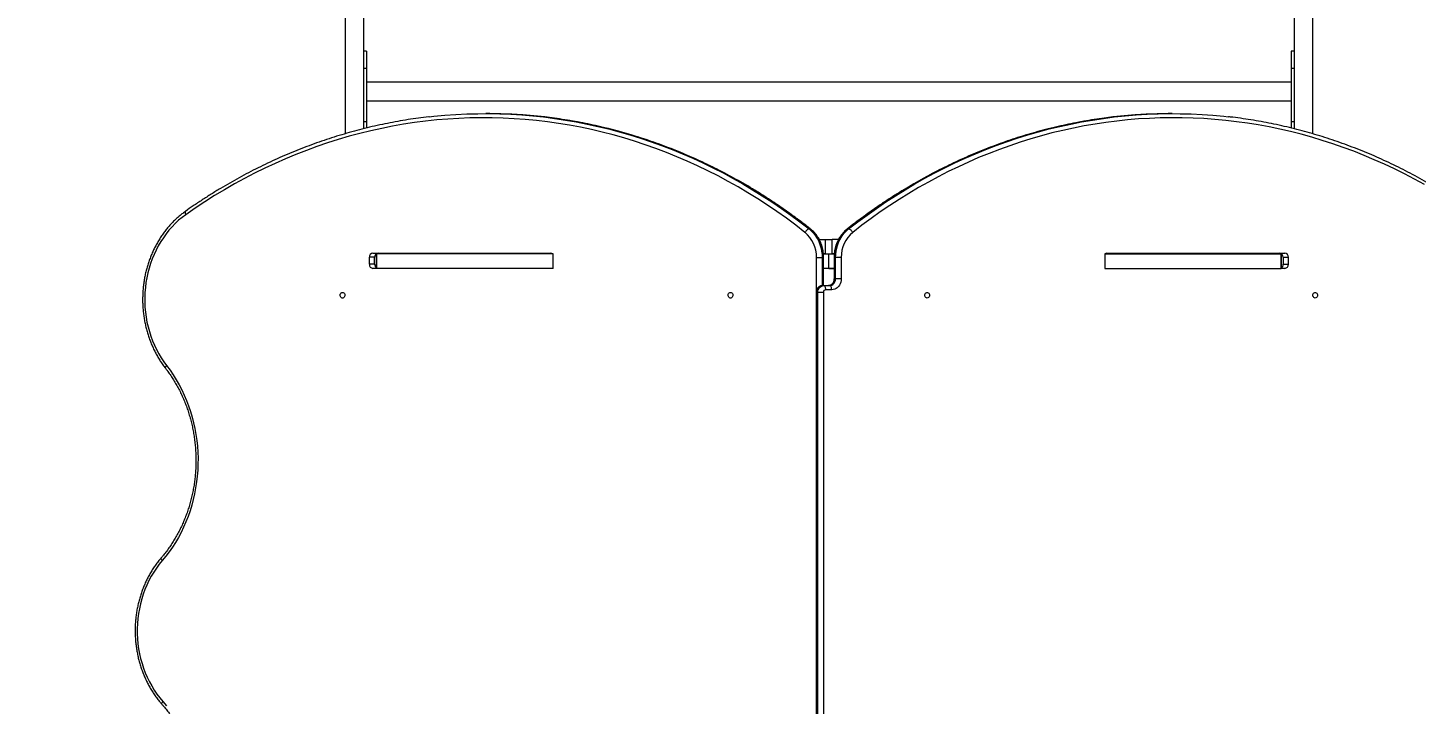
# Model space of a CAD drawing. Header units: millimetres. Extents: x -5839 to 7543, y -6363 to 7210.
# Drawn here: x -1810 to 205, y 3152 to 4133 of the extents above; entities that cross this region are included whole.
import ezdxf

# ---------------------------------------------------------------- set-up
doc = ezdxf.new("R2010")
doc.units = ezdxf.units.MM
for name, color, linetype in [('DIKOM_ОБЪЕКТ', 7, 'Continuous'), ('DIKOM_РАЗМЕР_ЗОНА', 7, 'Continuous'), ('DIKOM_РАЗМЕР_ОБЪЕКТА', 7, 'Continuous')]:
    doc.layers.add(name, color=color, linetype=linetype)
doc.styles.add('style1', font='arial.ttf', dxfattribs={"width": 0.8})
doc.dimstyles.new('1-50', dxfattribs={"dimtxt": 300, "dimasz": 200, "dimexe": 100, "dimexo": 0, "dimgap": 100, "dimtad": 1, "dimdec": 0, "dimtxsty": 'style1', "dimcen": 0, "dimclrd": 7, "dimclre": 7, "dimadec": 1, "dimazin": 2, "dimtfac": 1, "dimtdec": 0, "dimtmove": 0, "dimatfit": 3, "dimfxl": 0, "dimlwd": 25, "dimlwe": 18, "dimarcsym": 0})

# ---------------------------------------------------------------- blocks, each defined once
blk = doc.blocks.new('*D9')
at = {"layer": 'Defpoints', "color": 0, "transparency": 16777216}
for p in [(-4446.7, 5684.5), (1527.1, 5684.5), (1157.2, -2712.8)]:
    blk.add_point(p, dxfattribs=at)
at = {"layer": 'DIKOM_РАЗМЕР_ОБЪЕКТА', "color": 7, "lineweight": 18, "transparency": 16777216}
for p, q in [((1527.1, 5684.5), (-4546.7, 5684.5)), ((1157.2, -2712.8), (-4546.7, -2712.8))]:
    blk.add_line(p, q, dxfattribs=at)
at = {"layer": 'DIKOM_РАЗМЕР_ОБЪЕКТА', "color": 7, "lineweight": 25, "transparency": 16777216}
blk.add_line((-4446.7, -2512.8), (-4446.7, 5484.5), dxfattribs=at)
at = {"layer": 'DIKOM_РАЗМЕР_ОБЪЕКТА', "color": 7, "transparency": 16777216}
for points in [[(-4480, 5484.5), (-4413.4, 5484.5), (-4446.7, 5684.5)], [(-4480, -2512.8), (-4413.4, -2512.8), (-4446.7, -2712.8)]]:
    blk.add_solid(points, dxfattribs=at)
at = {"layer": 'DIKOM_РАЗМЕР_ОБЪЕКТА', "color": 0, "transparency": 16777216, "insert": (-4699.9, 2022.1), "char_height": 300, "attachment_point": 5, "rotation": 90, "style": 'style1'}
blk.add_mtext('8400', dxfattribs=at)
blk = doc.blocks.new('*D10')
at = {"layer": 'Defpoints', "color": 0, "transparency": 16777216}
for p in [(-539.6, 7210.2), (-5389, -4715.6), (1451.9, -4715.6)]:
    blk.add_point(p, dxfattribs=at)
at = {"layer": 'DIKOM_РАЗМЕР_ЗОНА', "color": 7, "lineweight": 18, "transparency": 16777216}
for p, q in [((-539.6, 7210.2), (-5489, 7210.2)), ((1451.9, -4715.6), (-5489, -4715.6))]:
    blk.add_line(p, q, dxfattribs=at)
at = {"layer": 'DIKOM_РАЗМЕР_ЗОНА', "color": 7, "lineweight": 25, "transparency": 16777216}
blk.add_line((-5389, 7010.2), (-5389, -4515.6), dxfattribs=at)
at = {"layer": 'DIKOM_РАЗМЕР_ЗОНА', "color": 7, "transparency": 16777216}
for points in [[(-5422.3, 7010.2), (-5355.6, 7010.2), (-5389, 7210.2)], [(-5422.3, -4515.6), (-5355.6, -4515.6), (-5389, -4715.6)]]:
    blk.add_solid(points, dxfattribs=at)
at = {"layer": 'DIKOM_РАЗМЕР_ЗОНА', "color": 0, "transparency": 16777216, "insert": (-5642.1, 2127.8), "char_height": 300, "attachment_point": 5, "rotation": 90, "style": 'style1'}
blk.add_mtext('11900', dxfattribs=at)

msp = doc.modelspace()

# ---------------------------------------------------------------- linework, layer by layer
at = {"layer": 'DIKOM_ОБЪЕКТ', "color": 7, "linetype": 'Continuous', "lineweight": 15}
for p, q in [((-1318.5, 4099.4), (-1322.5, 4099.4)), ((27.5, 4099.4), (23.5, 4099.4)), ((23.5, 4099.4), (23.5, 4074.3)), ((-1318.5, 4074.3), (-1322.5, 4074.3)), ((-1318.5, 4074.3), (-1318.5, 3997)), ((27.5, 4074.3), (23.5, 4074.3)), ((23.5, 4074.3), (23.5, 3997)), ((23.5, 4054.3), (-1318.5, 4054.3)), ((-1318.5, 4027.3), (23.5, 4027.3)), ((-1318.5, 3997), (-1322.5, 3997)), ((-1318.5, 3997), (-1318.5, 3987.9)), ((-1143.9, 4008.8), (-1145.4, 4008.8)), ((-149.5, 4008.8), (-151, 4008.8)), ((27.5, 3997), (23.5, 3997)), ((23.5, 3997), (23.5, 3987.8)), ((-674.7, 3841.6), (-676.2, 3841.6)), ((-620.3, 3841.6), (-618.8, 3841.6)), ((-661.5, 3826.4), (-652.5, 3826.4)), ((-652.5, 3805.4), (-652.5, 3826.4)), ((-652.5, 3826.4), (-642.5, 3826.4)), ((-642.5, 3805.4), (-642.5, 3826.4)), ((-633.4, 3826.4), (-642.5, 3826.4)), ((-1314.1, 3790.4), (-1314.1, 3800.4)), ((-1306.6, 3800.4), (-1314.1, 3800.4)), ((-1306.6, 3790.4), (-1314.1, 3790.4)), ((-1308.9, 3806.4), (-1050.8, 3806.4)), ((-1306.6, 3790.4), (-1306.6, 3800.4)), ((-1304.3, 3805.4), (-1303.9, 3805.4)), ((-1303.9, 3785.1), (-1303.9, 3805.4)), ((-1303.8, 3805.4), (-1303.8, 3784.4)), ((-1303.4, 3805.4), (-1303.8, 3805.4)), ((-1303.4, 3784.4), (-1303.4, 3805.4)), ((-1047.7, 3805.4), (-1303.4, 3805.4)), ((-1295.5, 3805.4), (-1295.5, 3806.4)), ((-1047.7, 3784.4), (-1047.7, 3805.4)), ((-665.5, 3800.3), (-657.3, 3800.3)), ((-665.5, 3752.4), (-665.5, 3800.3)), ((-655.8, 3800.3), (-657.3, 3800.3)), ((-657.3, 3800.3), (-657.3, 3759.3)), ((-655.8, 3759.4), (-655.8, 3800.3)), ((-655.8, 3800.3), (-655, 3800.3)), ((-655.2, 3805.4), (-652.5, 3805.4)), ((-655.2, 3805.4), (-655, 3805.4)), ((-655, 3784.4), (-655, 3805.4)), ((-652.5, 3805.4), (-655, 3805.4)), ((-655, 3759.4), (-655, 3800.3)), ((-652.5, 3805.4), (-642.5, 3805.4)), ((-647.5, 3784.4), (-647.5, 3805.4)), ((-639.7, 3805.4), (-642.5, 3805.4)), ((-642.5, 3805.4), (-640, 3805.4)), ((-639.7, 3805.4), (-640, 3805.4)), ((-640, 3805.4), (-640, 3800.3)), ((-640, 3800.3), (-640, 3769.4)), ((-639.2, 3800.3), (-640, 3800.3)), ((-639.2, 3800.3), (-639.2, 3769.4)), ((-639.2, 3800.3), (-637.7, 3800.3)), ((-637.7, 3769.4), (-637.7, 3800.3)), ((-629.5, 3800.3), (-637.7, 3800.3)), ((-629.5, 3800.3), (-629.5, 3769.4)), ((-247.2, 3805.4), (-247.2, 3784.4)), ((-247.2, 3805.4), (8.5, 3805.4)), ((-244.1, 3806.4), (14, 3806.4)), ((0.5, 3805.4), (0.5, 3806.4)), ((8.5, 3805.4), (8.5, 3784.4)), ((8.5, 3805.4), (8.9, 3805.4)), ((8.9, 3784.4), (8.9, 3805.4)), ((9.4, 3805.4), (9, 3805.4)), ((9, 3805.4), (9, 3785.1)), ((11.7, 3800.4), (19.2, 3800.4)), ((11.7, 3800.4), (11.7, 3790.4)), ((11.7, 3790.4), (19.2, 3790.4)), ((19.2, 3800.4), (19.2, 3790.4)), ((-1303.8, 3784.4), (-1308.9, 3784.4)), ((-1303.4, 3784.4), (-1303.8, 3784.4)), ((-1047.7, 3784.4), (-1303.4, 3784.4)), ((-647.5, 3784.4), (-655, 3784.4)), ((-640, 3784.4), (-655, 3784.4)), ((-647.5, 3784.4), (-640, 3784.4)), ((-639.2, 3769.4), (-640, 3769.4)), ((-639.2, 3769.4), (-637.7, 3769.4)), ((-629.5, 3769.4), (-637.7, 3769.4)), ((-247.2, 3784.4), (8.5, 3784.4)), ((8.5, 3784.4), (8.9, 3784.4)), ((14, 3784.4), (8.9, 3784.4)), ((-665.9, 3749.4), (-665.9, 3029.4)), ((-665.1, 3749.4), (-665.9, 3749.4)), ((-665.1, 3749.4), (-665.1, 3029.4)), ((-665.1, 3749.4), (-663.6, 3749.4)), ((-663.6, 3029.4), (-663.6, 3749.4)), ((-655.4, 3749.4), (-663.6, 3749.4)), ((-656.5, 3759.4), (-655, 3759.4)), ((-655.4, 3749.4), (-655.4, 3029.4)), ((-655, 3759.4), (-646.3, 3759.4)), ((-643.3, 3753.4), (-652, 3753.4)), ((-647.8, 3759.4), (-646.3, 3759.4))]:
    msp.add_line(p, q, dxfattribs=at)
at = {"layer": 'DIKOM_ОБЪЕКТ', "color": 7, "linetype": 'Continuous', "lineweight": 15, "flags": 128}
for points in [[(-1349.5, 4154.5), (-1349.5, 4130.4), (-1349.5, 4106.4), (-1349.5, 4082.4), (-1349.5, 4058.5), (-1349.5, 4034.7), (-1349.5, 4011), (-1349.5, 3987.4), (-1349.5, 3979.5)], [(-1322.5, 4154.5), (-1322.5, 4130.4), (-1322.5, 4106.4), (-1322.5, 4082.4), (-1322.5, 4058.5), (-1322.5, 4034.7), (-1322.5, 4011), (-1322.5, 3987.4), (-1322.5, 3986.8)], [(27.5, 4154.5), (27.5, 4130.4), (27.5, 4106.4), (27.5, 4082.4), (27.5, 4058.5), (27.5, 4034.7), (27.5, 4011), (27.5, 3987.4), (27.5, 3986.8)], [(54.5, 4154.5), (54.5, 4130.4), (54.5, 4106.4), (54.5, 4082.4), (54.5, 4058.5), (54.5, 4034.7), (54.5, 4011), (54.5, 3987.4), (54.5, 3979.5)], [(-1318.5, 4099.4), (-1318.5, 4099.4), (-1318.5, 4099.1), (-1318.5, 4098.4), (-1318.5, 4097.3), (-1318.5, 4095.9), (-1318.5, 4094.2), (-1318.5, 4092.2), (-1318.5, 4090), (-1318.5, 4087.6), (-1318.5, 4085.1), (-1318.5, 4082.4), (-1318.5, 4079.7), (-1318.5, 4076.9), (-1318.5, 4074.3)], [(-682.1, 3836.6), (-695.5, 3847), (-709, 3857), (-722.8, 3866.7), (-736.7, 3876.1), (-750.7, 3885.2), (-764.9, 3894), (-779.2, 3902.4), (-793.7, 3910.6), (-808.3, 3918.4), (-823.1, 3925.9), (-837.9, 3933), (-852.9, 3939.8), (-868, 3946.3), (-883.2, 3952.4), (-898.5, 3958.2), (-913.9, 3963.7), (-929.4, 3968.7), (-945, 3973.5), (-960.6, 3977.9), (-976.3, 3981.9), (-992.1, 3985.6), (-1008, 3989), (-1023.9, 3991.9), (-1039.8, 3994.6), (-1055.8, 3996.8), (-1071.8, 3998.7), (-1087.9, 4000.3), (-1103.9, 4001.4), (-1120, 4002.3), (-1136.1, 4002.7), (-1152.2, 4002.8), (-1168.3, 4002.6), (-1184.4, 4001.9), (-1200.5, 4000.9), (-1216.5, 3999.6), (-1232.6, 3997.9), (-1248.6, 3995.8), (-1264.6, 3993.4), (-1280.5, 3990.6), (-1296.3, 3987.4), (-1312.2, 3983.9), (-1327.9, 3980.1), (-1343.6, 3975.9), (-1359.2, 3971.3), (-1374.7, 3966.4), (-1390.2, 3961.1), (-1405.5, 3955.5), (-1420.8, 3949.6), (-1435.9, 3943.3), (-1451, 3936.7), (-1465.9, 3929.7), (-1480.7, 3922.4), (-1495.4, 3914.8), (-1510, 3906.8), (-1524.4, 3898.5), (-1538.7, 3889.9), (-1552.8, 3881), (-1566.8, 3871.7), (-1580.6, 3862.2)], [(-1227.2, 4004.2), (-1220.4, 4004.9), (-1204.6, 4006.4), (-1188.6, 4007.5), (-1172.7, 4008.3), (-1156.8, 4008.7), (-1140.9, 4008.8), (-1124.9, 4008.5), (-1109, 4007.9), (-1093.1, 4006.9), (-1077.2, 4005.6), (-1061.3, 4003.9), (-1061.2, 4003.9)], [(-1059.7, 4003.9), (-1059.8, 4003.9), (-1075.7, 4005.6), (-1091.6, 4006.9), (-1107.5, 4007.9), (-1123.4, 4008.5), (-1139.4, 4008.8), (-1143.9, 4008.8)], [(-1061.2, 4003.9), (-1045.5, 4001.9), (-1029.7, 3999.5), (-1013.9, 3996.8), (-998.2, 3993.7), (-982.6, 3990.3), (-967, 3986.5), (-951.5, 3982.4), (-936, 3977.9), (-920.6, 3973.1), (-905.3, 3968), (-890.1, 3962.5), (-875, 3956.7), (-860, 3950.6), (-845, 3944.1), (-830.2, 3937.3), (-815.6, 3930.1), (-801, 3922.7), (-786.5, 3914.9), (-772.2, 3906.8), (-758.1, 3898.4), (-744, 3889.7), (-730.1, 3880.7), (-716.4, 3871.4), (-702.8, 3861.7), (-689.4, 3851.8), (-676.2, 3841.6)], [(-674.7, 3841.6), (-687.9, 3851.8), (-701.3, 3861.7), (-714.9, 3871.4), (-728.6, 3880.7), (-742.5, 3889.7), (-756.6, 3898.4), (-770.7, 3906.8), (-785, 3914.9), (-799.5, 3922.7), (-814.1, 3930.1), (-828.7, 3937.3), (-843.5, 3944.1), (-858.5, 3950.6), (-873.5, 3956.7), (-888.6, 3962.5), (-903.8, 3968), (-919.1, 3973.1), (-934.5, 3977.9), (-950, 3982.4), (-965.5, 3986.5), (-981.1, 3990.3), (-996.7, 3993.7), (-1012.4, 3996.8), (-1028.2, 3999.5), (-1044, 4001.9), (-1059.7, 4003.9)], [(-235.3, 4003.9), (-250.7, 4001.9), (-266.5, 3999.5), (-282.3, 3996.8), (-298, 3993.7), (-313.7, 3990.3), (-329.3, 3986.5), (-344.8, 3982.4), (-360.3, 3978), (-375.7, 3973.2), (-391, 3968), (-406.2, 3962.5), (-421.3, 3956.7), (-436.4, 3950.6), (-451.3, 3944.1), (-466.1, 3937.3), (-480.8, 3930.2), (-495.4, 3922.7), (-509.8, 3915), (-524.1, 3906.9), (-538.3, 3898.5), (-552.4, 3889.7), (-566.3, 3880.7), (-580, 3871.4), (-593.6, 3861.7), (-607, 3851.8), (-620.3, 3841.6)], [(-618.8, 3841.6), (-605.5, 3851.8), (-592.1, 3861.7), (-578.5, 3871.4), (-564.8, 3880.7), (-550.9, 3889.7), (-536.8, 3898.5), (-522.6, 3906.9), (-508.3, 3915), (-493.9, 3922.7), (-479.3, 3930.2), (-464.6, 3937.3), (-449.8, 3944.1), (-434.9, 3950.6), (-419.8, 3956.7), (-404.7, 3962.5), (-389.5, 3968), (-374.2, 3973.2), (-358.8, 3978), (-343.3, 3982.4), (-327.8, 3986.5), (-312.2, 3990.3), (-296.5, 3993.7), (-280.8, 3996.8), (-265, 3999.5), (-249.2, 4001.9), (-233.6, 4003.9)], [(216.7, 3905.9), (202.4, 3913.8), (187.9, 3921.3), (173.4, 3928.6), (158.7, 3935.5), (143.9, 3942), (129.1, 3948.3), (114.1, 3954.2), (99, 3959.8), (83.8, 3965.1), (68.5, 3970), (53.2, 3974.6), (37.8, 3978.8), (22.3, 3982.7), (6.8, 3986.3), (-8.8, 3989.5), (-24.5, 3992.4), (-40.2, 3994.9), (-55.9, 3997.1), (-71.6, 3998.9), (-87.4, 4000.4), (-103.3, 4001.5), (-119.1, 4002.3), (-134.9, 4002.7), (-150.8, 4002.8), (-166.6, 4002.5), (-182.4, 4001.9), (-198.3, 4001), (-214.1, 3999.6), (-229.8, 3998), (-245.6, 3996), (-261.3, 3993.6), (-277, 3990.9), (-292.6, 3987.8), (-308.2, 3984.4), (-323.7, 3980.7), (-339.1, 3976.6), (-354.5, 3972.2), (-369.8, 3967.4), (-385, 3962.3), (-400.1, 3956.8), (-415.1, 3951.1), (-430.1, 3945), (-444.9, 3938.5), (-459.6, 3931.8), (-474.2, 3924.7), (-488.7, 3917.3), (-503.1, 3909.5), (-517.3, 3901.5), (-531.4, 3893.2), (-545.4, 3884.5), (-559.2, 3875.5), (-572.8, 3866.2), (-586.3, 3856.7), (-599.7, 3846.8), (-612.8, 3836.6)], [(-151, 4008.8), (-155.3, 4008.8), (-171.2, 4008.5), (-187.2, 4007.9), (-203.1, 4006.9), (-219, 4005.6), (-234.9, 4003.9), (-235.3, 4003.9)], [(-233.6, 4003.9), (-233.4, 4003.9), (-217.5, 4005.6), (-201.6, 4006.9), (-185.7, 4007.9), (-169.7, 4008.5), (-153.8, 4008.8), (-137.8, 4008.7), (-121.9, 4008.3), (-106, 4007.5), (-90.1, 4006.4), (-74.2, 4004.9), (-67.9, 4004.2)], [(-1580.6, 3862.2), (-1585.8, 3858.3), (-1590.9, 3854.1), (-1595.7, 3849.6), (-1600.4, 3844.8), (-1604.9, 3839.7), (-1609.1, 3834.4), (-1613.1, 3828.9), (-1616.9, 3823.2), (-1620.4, 3817.2), (-1623.6, 3811), (-1626.6, 3804.7), (-1629.3, 3798.2), (-1631.7, 3791.5), (-1633.8, 3784.8), (-1635.6, 3777.9), (-1637.1, 3770.9), (-1638.3, 3763.8), (-1639.2, 3756.7), (-1639.8, 3749.5), (-1640.1, 3742.3), (-1640.1, 3735.1), (-1639.8, 3727.9), (-1639.1, 3720.7), (-1638.1, 3713.6), (-1636.9, 3706.6), (-1635.3, 3699.6), (-1633.4, 3692.7), (-1631.2, 3686), (-1628.8, 3679.3), (-1626, 3672.9), (-1623, 3666.6), (-1619.7, 3660.4), (-1616.2, 3654.5), (-1612.4, 3648.8), (-1608.3, 3643.3)], [(-1581, 3867.1), (-1581.2, 3866.9), (-1581.5, 3866.4), (-1581.6, 3865.8), (-1581.6, 3865), (-1581.4, 3864.1), (-1581, 3863.2), (-1580.6, 3862.2)], [(-676.2, 3841.6), (-676.8, 3841.5), (-677.5, 3841.2), (-678.3, 3840.7), (-679.1, 3840.1), (-680, 3839.4), (-680.7, 3838.5), (-681.5, 3837.6), (-682.1, 3836.6)], [(-676.2, 3841.6), (-673.1, 3838.9), (-670.3, 3836), (-667.6, 3832.8), (-665.3, 3829.3), (-663.2, 3825.6), (-661.4, 3821.7), (-659.9, 3817.6), (-658.8, 3813.4), (-657.9, 3809.1), (-657.4, 3804.7), (-657.3, 3800.3)], [(-655.8, 3800.3), (-655.9, 3804.7), (-656.4, 3809.1), (-657.3, 3813.4), (-658.4, 3817.6), (-659.9, 3821.7), (-661.7, 3825.6), (-663.8, 3829.3), (-666.1, 3832.8), (-668.8, 3836), (-671.6, 3838.9), (-674.7, 3841.6)], [(-673.9, 3841.3), (-674.1, 3841.5), (-674.7, 3841.6)], [(-620.3, 3841.6), (-623.3, 3838.9), (-626.2, 3836), (-628.8, 3832.8), (-631.1, 3829.3), (-633.2, 3825.6), (-635, 3821.7), (-636.5, 3817.6), (-637.6, 3813.4), (-638.5, 3809.1), (-639, 3804.7), (-639.2, 3800.3)], [(-637.7, 3800.3), (-637.5, 3804.7), (-637, 3809.1), (-636.1, 3813.4), (-635, 3817.6), (-633.5, 3821.7), (-631.7, 3825.6), (-629.6, 3829.3), (-627.3, 3832.8), (-624.7, 3836), (-621.8, 3838.9), (-618.8, 3841.6)], [(-621, 3841.3), (-620.8, 3841.5), (-620.3, 3841.6)], [(-618.8, 3841.6), (-618.1, 3841.5), (-617.4, 3841.2), (-616.6, 3840.7), (-615.8, 3840.1), (-615, 3839.4), (-614.2, 3838.5), (-613.5, 3837.6), (-612.8, 3836.6)], [(-639.2, 3769.4), (-639.3, 3767.4), (-639.8, 3765.6), (-640.6, 3763.8), (-641.7, 3762.3), (-643, 3761.1), (-644.5, 3760.1), (-646.1, 3759.6), (-647.8, 3759.4)], [(-646.3, 3759.4), (-644.6, 3759.6), (-643, 3760.1), (-641.5, 3761.1), (-640.2, 3762.3), (-639.1, 3763.8), (-638.3, 3765.6), (-637.8, 3767.4), (-637.7, 3769.4)], [(-629.5, 3769.4), (-629.6, 3766.9), (-630.1, 3764.4), (-631, 3762.1), (-632.1, 3760), (-633.5, 3758.1), (-635.2, 3756.4), (-637, 3755.1), (-639, 3754.2), (-641.2, 3753.6), (-643.3, 3753.4)], [(-1353.1, 3749.4), (-1352.1, 3749.2), (-1351.1, 3748.7), (-1350.4, 3747.9), (-1349.9, 3746.8), (-1349.6, 3745.7), (-1349.7, 3744.5), (-1350.1, 3743.4), (-1350.7, 3742.4), (-1351.6, 3741.8), (-1352.6, 3741.4), (-1353.6, 3741.4), (-1354.6, 3741.8), (-1355.4, 3742.4), (-1356.1, 3743.4), (-1356.5, 3744.5), (-1356.5, 3745.7), (-1356.3, 3746.8), (-1355.8, 3747.9), (-1355, 3748.7), (-1354.1, 3749.2), (-1353.1, 3749.4)], [(-790.2, 3749.4), (-789.1, 3749.2), (-788.2, 3748.7), (-787.5, 3747.9), (-786.9, 3746.8), (-786.7, 3745.7), (-786.8, 3744.5), (-787.2, 3743.4), (-787.8, 3742.4), (-788.7, 3741.8), (-789.7, 3741.4), (-790.7, 3741.4), (-791.7, 3741.8), (-792.5, 3742.4), (-793.2, 3743.4), (-793.5, 3744.5), (-793.6, 3745.7), (-793.4, 3746.8), (-792.9, 3747.9), (-792.1, 3748.7), (-791.2, 3749.2), (-790.2, 3749.4)], [(-656.5, 3759.4), (-658.2, 3759.2), (-659.8, 3758.6), (-661.3, 3757.7), (-662.6, 3756.5), (-663.7, 3754.9), (-664.5, 3753.2), (-665, 3751.3), (-665.1, 3749.4)], [(-663.6, 3749.4), (-663.5, 3751.3), (-663, 3753.2), (-662.2, 3754.9), (-661.1, 3756.5), (-659.8, 3757.7), (-658.3, 3758.6), (-656.7, 3759.2), (-655, 3759.4)], [(-652, 3753.4), (-652, 3754.6), (-652.2, 3755.7), (-652.5, 3756.7), (-652.9, 3757.6), (-653.3, 3758.4), (-653.8, 3758.9), (-654.4, 3759.3), (-655, 3759.4)], [(-643.3, 3753.4), (-643.4, 3754.6), (-643.5, 3755.7), (-643.8, 3756.7), (-644.2, 3757.6), (-644.7, 3758.4), (-645.2, 3758.9), (-645.7, 3759.3), (-646.3, 3759.4)], [(-504.8, 3741.4), (-505.8, 3741.6), (-506.7, 3742.1), (-507.5, 3742.9), (-508, 3743.9), (-508.2, 3745.1), (-508.1, 3746.3), (-507.8, 3747.4), (-507.1, 3748.3), (-506.3, 3749), (-505.3, 3749.3), (-504.2, 3749.3), (-503.3, 3749), (-502.4, 3748.3), (-501.8, 3747.4), (-501.4, 3746.3), (-501.3, 3745.1), (-501.5, 3743.9), (-502, 3742.9), (-502.8, 3742.1), (-503.7, 3741.6), (-504.8, 3741.4)], [(58.2, 3741.4), (57.1, 3741.6), (56.2, 3742.1), (55.5, 3742.9), (54.9, 3743.9), (54.7, 3745.1), (54.8, 3746.3), (55.2, 3747.4), (55.8, 3748.3), (56.7, 3749), (57.6, 3749.3), (58.7, 3749.3), (59.7, 3749), (60.5, 3748.3), (61.2, 3747.4), (61.5, 3746.3), (61.6, 3745.1), (61.4, 3743.9), (60.9, 3742.9), (60.1, 3742.1), (59.2, 3741.6), (58.2, 3741.4)], [(-1608.3, 3643.3), (-1603.4, 3636.7), (-1598.8, 3629.9), (-1594.4, 3622.9), (-1590.3, 3615.7), (-1586.4, 3608.3), (-1582.8, 3600.7), (-1579.5, 3592.9), (-1576.5, 3585), (-1573.8, 3576.9), (-1571.3, 3568.7), (-1569.2, 3560.4), (-1567.4, 3552), (-1565.8, 3543.6), (-1564.6, 3535), (-1563.7, 3526.4), (-1563.1, 3517.8), (-1562.8, 3509.1), (-1562.9, 3500.5), (-1563.2, 3491.8), (-1563.9, 3483.2), (-1564.9, 3474.6), (-1566.2, 3466.1), (-1567.8, 3457.6), (-1569.7, 3449.3), (-1571.9, 3441), (-1574.4, 3432.8), (-1577.2, 3424.8), (-1580.3, 3416.9), (-1583.7, 3409.2), (-1587.3, 3401.6), (-1591.3, 3394.3), (-1595.5, 3387.1), (-1599.9, 3380.1), (-1604.6, 3373.4), (-1609.6, 3366.9), (-1614.7, 3360.6)], [(-1610.1, 3639.6), (-1610.2, 3640), (-1610.2, 3640.5), (-1610, 3641.1), (-1609.6, 3641.8), (-1609, 3642.5), (-1608.3, 3643.3)], [(-1616.3, 3364.5), (-1616.3, 3364.5), (-1616.5, 3364.1), (-1616.5, 3363.6), (-1616.3, 3362.9), (-1615.9, 3362.2), (-1615.4, 3361.4), (-1614.7, 3360.6)], [(-1614.7, 3360.6), (-1619.1, 3355.3), (-1623.2, 3349.7), (-1627.1, 3343.9), (-1630.7, 3337.9), (-1634, 3331.6), (-1637.1, 3325.2), (-1639.9, 3318.6), (-1642.3, 3311.9), (-1644.5, 3305), (-1646.4, 3298), (-1647.9, 3290.9), (-1649.2, 3283.7), (-1650.1, 3276.5), (-1650.7, 3269.2), (-1651, 3261.9), (-1651, 3254.5), (-1650.6, 3247.2), (-1649.9, 3240), (-1648.9, 3232.7), (-1647.6, 3225.6), (-1646, 3218.5), (-1644, 3211.5), (-1641.8, 3204.7), (-1639.3, 3197.9), (-1636.4, 3191.4), (-1633.3, 3185), (-1629.9, 3178.8), (-1626.2, 3172.9), (-1622.3, 3167.1), (-1618.1, 3161.6), (-1613.7, 3156.3)], [(-1615.2, 3152.4), (-1615.2, 3152.4), (-1615.4, 3152.8), (-1615.4, 3153.3), (-1615.2, 3153.9), (-1614.9, 3154.7), (-1614.4, 3155.5), (-1613.7, 3156.3)], [(-1613.7, 3156.3), (-1608.5, 3150.2)]]:
    msp.add_lwpolyline(points, dxfattribs=at)
at = {"layer": 'DIKOM_ОБЪЕКТ', "color": 7, "linetype": 'Continuous', "lineweight": 15}
for centre, radius, start, end in [((-711.6, 3801.1), 46.2, 358.9268, 50.2433), ((-583.3, 3801.1), 46.2, 129.7568, 181.073), ((-1308.5, 3800.8), 5.64, 94.4015, 183.811), ((-1308.5, 3790), 5.64, 176.188, 265.5984), ((-1301, 3800.8), 5.64, 94.4011, 183.8114), ((-1300.5, 3790.2), 6.12, 178.338, 237.3876), ((-1050.9, 3801.7), 4.72, 52.0029, 89.6081), ((-244, 3801.7), 4.72, 90.3894, 128.0046), ((6.1, 3800.8), 5.64, 356.1881, 85.5989), ((5.6, 3790.2), 6.13, 302.6146, 1.6592), ((13.6, 3800.8), 5.64, 356.187, 85.5988), ((13.6, 3790), 5.64, 274.4011, 3.812), ((-651.7, 3749.6), 3.76, 94.3999, 183.8125)]:
    msp.add_arc(centre, radius, start, end, dxfattribs=at)
for points, knots in [([(-1227.3, 4004.2), (-1227.6, 4004.1), (-1232.8, 4003.6), (-1243.1, 4002.2), (-1258, 4000.1), (-1273, 3997.6), (-1287.9, 3994.7), (-1302.8, 3991.6), (-1317.6, 3988.2), (-1332.3, 3984.4), (-1347, 3980.3), (-1361.7, 3976), (-1376.2, 3971.3), (-1390.7, 3966.3), (-1405.1, 3961), (-1419.4, 3955.5), (-1433.6, 3949.6), (-1447.8, 3943.4), (-1461.8, 3936.9), (-1475.7, 3930.2), (-1489.5, 3923.1), (-1503.2, 3915.8), (-1516.8, 3908.2), (-1530.3, 3900.3), (-1543.6, 3892.1), (-1556.8, 3883.6), (-1569.3, 3875.3), (-1577.3, 3869.7), (-1581, 3867.1)], [0, 0, 0, 0, 0.00186, 0.041999, 0.08214, 0.12228, 0.162421, 0.202563, 0.242705, 0.282848, 0.322992, 0.363137, 0.403283, 0.443429, 0.483577, 0.523726, 0.563875, 0.604026, 0.644178, 0.684331, 0.724486, 0.764641, 0.804798, 0.844956, 0.885115, 0.925275, 0.965437, 1, 1, 1, 1]), ([(-673.9, 3841.3), (-676.1, 3843.1), (-682.4, 3848), (-693.1, 3856.1), (-705.9, 3865.4), (-718.8, 3874.4), (-731.9, 3883.2), (-745.1, 3891.7), (-758.4, 3899.9), (-771.9, 3907.8), (-785.5, 3915.4), (-799.2, 3922.8), (-813, 3929.8), (-826.9, 3936.6), (-840.9, 3943.1), (-855.1, 3949.3), (-869.3, 3955.2), (-883.6, 3960.8), (-898, 3966.1), (-912.5, 3971.1), (-927, 3975.7), (-941.6, 3980.1), (-956.3, 3984.2), (-971.1, 3988), (-985.9, 3991.4), (-1000.7, 3994.6), (-1015.7, 3997.4), (-1030.6, 3999.9), (-1045.2, 4002.1), (-1054.9, 4003.3), (-1059.5, 4003.9)], [0, 0, 0, 0, 0.019237, 0.055675, 0.092113, 0.128549, 0.164985, 0.201419, 0.237852, 0.274284, 0.310716, 0.347145, 0.383574, 0.420002, 0.456429, 0.492854, 0.529279, 0.565702, 0.602124, 0.638546, 0.674966, 0.711385, 0.747804, 0.784221, 0.820638, 0.857054, 0.89347, 0.929884, 0.966298, 1, 1, 1, 1]), ([(-235.4, 4003.8), (-238.2, 4003.5), (-246.1, 4002.6), (-258.8, 4000.8), (-273.8, 3998.4), (-288.7, 3995.7), (-303.6, 3992.6), (-318.4, 3989.3), (-333.2, 3985.6), (-347.9, 3981.7), (-362.6, 3977.4), (-377.2, 3972.8), (-391.7, 3967.9), (-406.1, 3962.7), (-420.4, 3957.3), (-434.7, 3951.5), (-448.8, 3945.4), (-462.9, 3939), (-476.9, 3932.4), (-490.7, 3925.4), (-504.5, 3918.1), (-518.1, 3910.6), (-531.6, 3902.8), (-545, 3894.7), (-558.2, 3886.3), (-571.3, 3877.7), (-584.3, 3868.7), (-597.1, 3859.5), (-609.4, 3850.4), (-617.3, 3844.3), (-621, 3841.3)], [0, 0, 0, 0, 0.020386, 0.056799, 0.093212, 0.129626, 0.16604, 0.202455, 0.238871, 0.275287, 0.311704, 0.348122, 0.384541, 0.420961, 0.457381, 0.493803, 0.530225, 0.566649, 0.603074, 0.639499, 0.675926, 0.712354, 0.748783, 0.785213, 0.821644, 0.858076, 0.894509, 0.930944, 0.967379, 1, 1, 1, 1]), ([(286.6, 3866.8), (284.3, 3868.4), (277.7, 3873), (266.7, 3880.4), (253.6, 3889), (240.3, 3897.3), (226.9, 3905.3), (213.3, 3913), (199.6, 3920.5), (185.9, 3927.6), (172, 3934.5), (158, 3941.1), (143.9, 3947.4), (129.7, 3953.4), (115.4, 3959), (101, 3964.4), (86.6, 3969.5), (72.1, 3974.3), (57.5, 3978.8), (42.8, 3983), (28.1, 3986.8), (13.3, 3990.4), (-1.6, 3993.6), (-16.5, 3996.6), (-31.4, 3999.2), (-46.4, 4001.5), (-58.5, 4003.1), (-65.6, 4003.9), (-67.7, 4004.2)], [0, 0, 0, 0, 0.021171, 0.061267, 0.101363, 0.141457, 0.18155, 0.221642, 0.261733, 0.301822, 0.34191, 0.381997, 0.422083, 0.462167, 0.502251, 0.542333, 0.582414, 0.622494, 0.662573, 0.702651, 0.742728, 0.782804, 0.82288, 0.862954, 0.903028, 0.943101, 0.983173, 1, 1, 1, 1]), ([(-1581, 3867.1), (-1581.9, 3866.4), (-1584.6, 3864.6), (-1588.7, 3861.3), (-1593.5, 3857.1), (-1598.2, 3852.7), (-1602.6, 3848.1), (-1606.9, 3843.2), (-1610.9, 3838.1), (-1614.8, 3832.8), (-1618.4, 3827.3), (-1621.8, 3821.7), (-1625, 3815.8), (-1627.9, 3809.8), (-1630.6, 3803.6), (-1633.1, 3797.3), (-1635.3, 3790.9), (-1637.2, 3784.4), (-1638.9, 3777.8), (-1640.3, 3771.1), (-1641.4, 3764.3), (-1642.2, 3757.5), (-1642.8, 3750.6), (-1643.1, 3743.7), (-1643.2, 3736.8), (-1642.9, 3729.9), (-1642.4, 3723), (-1641.6, 3716.2), (-1640.6, 3709.4), (-1639.2, 3702.7), (-1637.6, 3696), (-1635.8, 3689.5), (-1633.6, 3683), (-1631.2, 3676.7), (-1628.6, 3670.5), (-1625.7, 3664.4), (-1622.6, 3658.5), (-1619.3, 3652.8), (-1615.7, 3647.3), (-1612.6, 3642.9), (-1610.7, 3640.4), (-1610.1, 3639.6)], [0, 0, 0, 0, 0.014105, 0.040347, 0.066597, 0.092859, 0.119131, 0.145412, 0.171703, 0.198002, 0.22431, 0.250623, 0.276943, 0.303268, 0.329598, 0.355932, 0.382269, 0.40861, 0.434953, 0.461298, 0.487645, 0.513993, 0.540343, 0.566694, 0.593045, 0.619398, 0.645751, 0.672104, 0.698457, 0.724809, 0.751162, 0.777513, 0.803863, 0.830212, 0.856559, 0.882903, 0.909244, 0.935581, 0.961914, 0.988241, 1, 1, 1, 1]), ([(-655, 3800.3), (-655, 3801), (-655, 3803.1), (-655.3, 3806.5), (-655.8, 3810.4), (-656.7, 3814.3), (-657.8, 3818.1), (-659.2, 3821.8), (-660.8, 3825.3), (-662.7, 3828.7), (-664.8, 3831.9), (-667.2, 3834.9), (-669.7, 3837.7), (-672, 3839.8), (-673.4, 3841), (-673.9, 3841.3)], [0, 0, 0, 0, 0.045645, 0.128807, 0.211994, 0.295186, 0.378376, 0.461553, 0.544704, 0.627816, 0.710867, 0.793838, 0.876703, 0.95944, 1, 1, 1, 1]), ([(-621, 3841.3), (-621.6, 3840.9), (-623.1, 3839.7), (-625.4, 3837.5), (-627.9, 3834.7), (-630.2, 3831.7), (-632.3, 3828.5), (-634.2, 3825.2), (-635.8, 3821.6), (-637.2, 3817.9), (-638.3, 3814.2), (-639.1, 3810.3), (-639.7, 3806.3), (-639.9, 3803), (-640, 3801), (-640, 3800.3)], [0, 0, 0, 0, 0.04616, 0.128409, 0.21076, 0.293265, 0.375903, 0.458657, 0.541512, 0.624448, 0.707447, 0.790501, 0.873596, 0.956725, 1, 1, 1, 1]), ([(-640, 3769.4), (-640, 3769.1), (-640, 3768.3), (-640.2, 3766.9), (-640.6, 3765.2), (-641.3, 3763.7), (-642.1, 3762.4), (-643.1, 3761.3), (-644.2, 3760.5), (-645.4, 3759.8), (-646.6, 3759.4), (-647.4, 3759.4), (-647.8, 3759.4)], [0, 0, 0, 0, 0.047556, 0.150712, 0.253863, 0.357064, 0.460628, 0.565053, 0.671199, 0.780282, 0.893832, 1, 1, 1, 1]), ([(-656.5, 3759.4), (-657, 3759.4), (-658, 3759.3), (-659.6, 3758.9), (-661.1, 3758.1), (-662.5, 3757.2), (-663.7, 3756), (-664.7, 3754.5), (-665.4, 3752.9), (-665.8, 3751.2), (-665.9, 3750), (-665.9, 3749.4)], [0, 0, 0, 0, 0.100085, 0.210472, 0.320301, 0.430154, 0.540591, 0.652049, 0.764813, 0.878975, 1, 1, 1, 1]), ([(-1610.1, 3639.6), (-1609.3, 3638.6), (-1607, 3635.6), (-1603.3, 3630.5), (-1599.2, 3624.2), (-1595.2, 3617.7), (-1591.5, 3611), (-1588, 3604.1), (-1584.8, 3597.2), (-1581.8, 3590), (-1579, 3582.7), (-1576.5, 3575.4), (-1574.3, 3567.9), (-1572.3, 3560.3), (-1570.5, 3552.6), (-1569.1, 3544.8), (-1567.9, 3537), (-1566.9, 3529.1), (-1566.3, 3521.2), (-1565.9, 3513.3), (-1565.8, 3505.4), (-1565.9, 3497.4), (-1566.4, 3489.5), (-1567, 3481.6), (-1568, 3473.7), (-1569.2, 3465.9), (-1570.7, 3458.2), (-1572.5, 3450.5), (-1574.5, 3442.9), (-1576.8, 3435.5), (-1579.4, 3428.1), (-1582.1, 3420.8), (-1585.2, 3413.7), (-1588.4, 3406.7), (-1592, 3399.9), (-1595.7, 3393.3), (-1599.7, 3386.8), (-1603.8, 3380.5), (-1608.2, 3374.4), (-1612.4, 3369.1), (-1615.1, 3365.9), (-1616.3, 3364.5)], [0, 0, 0, 0, 0.013605, 0.039779, 0.065951, 0.092119, 0.118283, 0.144443, 0.170601, 0.196756, 0.222909, 0.24906, 0.275209, 0.301357, 0.327503, 0.353649, 0.379793, 0.405937, 0.43208, 0.458222, 0.484364, 0.510506, 0.536648, 0.562789, 0.58893, 0.615071, 0.641213, 0.667355, 0.693497, 0.719639, 0.745783, 0.771928, 0.798074, 0.824222, 0.850371, 0.876523, 0.902677, 0.928835, 0.954996, 0.981161, 1, 1, 1, 1]), ([(-1616.3, 3364.5), (-1617, 3363.6), (-1619.2, 3361.1), (-1622.6, 3356.7), (-1626.4, 3351.4), (-1630, 3345.9), (-1633.3, 3340.2), (-1636.5, 3334.3), (-1639.3, 3328.2), (-1642, 3322.1), (-1644.4, 3315.7), (-1646.5, 3309.3), (-1648.4, 3302.7), (-1650, 3296.1), (-1651.4, 3289.4), (-1652.5, 3282.6), (-1653.3, 3275.8), (-1653.8, 3268.9), (-1654.1, 3262), (-1654, 3255.1), (-1653.7, 3248.2), (-1653.2, 3241.3), (-1652.3, 3234.5), (-1651.2, 3227.7), (-1649.8, 3221), (-1648.2, 3214.4), (-1646.2, 3207.9), (-1644.1, 3201.4), (-1641.6, 3195.1), (-1638.9, 3188.9), (-1636, 3182.9), (-1632.9, 3177.1), (-1629.5, 3171.4), (-1625.8, 3165.9), (-1622, 3160.5), (-1618.4, 3156.1), (-1616.1, 3153.4), (-1615.2, 3152.4)], [0, 0, 0, 0, 0.015652, 0.04487, 0.074095, 0.103328, 0.132568, 0.161815, 0.191067, 0.220325, 0.249587, 0.278852, 0.308121, 0.337393, 0.366667, 0.395943, 0.425221, 0.4545, 0.48378, 0.513061, 0.542343, 0.571625, 0.600907, 0.63019, 0.659472, 0.688753, 0.718034, 0.747313, 0.77659, 0.805865, 0.835137, 0.864405, 0.893669, 0.922928, 0.952181, 0.981426, 1, 1, 1, 1]), ([(-1615.2, 3152.4), (-1614.4, 3151.4), (-1611.9, 3148.6), (-1608, 3143.7), (-1603.5, 3137.7), (-1599.2, 3131.5), (-1595.1, 3125.1), (-1591.3, 3118.6), (-1587.7, 3111.8), (-1584.3, 3104.9), (-1581.1, 3097.9), (-1578.2, 3090.7), (-1575.6, 3083.4), (-1573.1, 3075.9), (-1571, 3068.4), (-1569.1, 3060.8), (-1567.5, 3053.1), (-1566.1, 3045.3), (-1565, 3037.4), (-1564.2, 3029.6), (-1563.6, 3021.6), (-1563.4, 3013.7), (-1563.3, 3005.8), (-1563.6, 2997.8), (-1564.1, 2989.9), (-1564.9, 2982), (-1566, 2974.2), (-1567.3, 2966.4), (-1569, 2958.7), (-1570.8, 2951), (-1572.9, 2943.5), (-1575.3, 2936.1), (-1578, 2928.7), (-1580.8, 2921.5), (-1584, 2914.5), (-1587.3, 2907.6), (-1590.9, 2900.8), (-1594.8, 2894.2), (-1598.8, 2887.8), (-1603.1, 2881.6), (-1607.6, 2875.6), (-1611.6, 2870.6), (-1614.2, 2867.6), (-1615.2, 2866.4)], [0, 0, 0, 0, 0.01296, 0.037907, 0.062852, 0.087792, 0.112728, 0.137659, 0.162588, 0.187512, 0.212436, 0.237356, 0.262274, 0.287191, 0.312105, 0.337019, 0.361932, 0.386843, 0.411753, 0.436663, 0.461573, 0.486482, 0.51139, 0.536299, 0.561206, 0.586115, 0.611022, 0.63593, 0.660838, 0.685747, 0.710656, 0.735566, 0.760476, 0.785388, 0.810301, 0.835216, 0.860132, 0.885051, 0.909973, 0.934898, 0.959826, 0.984758, 1, 1, 1, 1])]:
    msp.add_open_spline(points, degree=3, knots=knots, dxfattribs=at)

# ---------------------------------------------------------------- dimensions: what is measured, and where the dimension line sits
at = {"layer": 'DIKOM_РАЗМЕР_ЗОНА'}
dim = msp.add_linear_dim(base=(-5389, -4715.6), p1=(-539.6, 7210.2), p2=(1451.9, -4715.6), angle=90, text='11900', dimstyle='1-50', dxfattribs=at)
dim.commit()
dim.dimension.update_dxf_attribs({"geometry": '*D10', "text_midpoint": (-5389, 2127.8), "dimtype": 160})
at = {"layer": 'DIKOM_РАЗМЕР_ОБЪЕКТА'}
dim = msp.add_linear_dim(base=(-4446.7, 5684.5), p1=(1157.2, -2712.8), p2=(1527.1, 5684.5), angle=90, text='8400', dimstyle='1-50', dxfattribs=at)
dim.commit()
dim.dimension.update_dxf_attribs({"geometry": '*D9', "text_midpoint": (-4446.7, 2022.1), "dimtype": 160})

doc.saveas('drawing.dxf')
